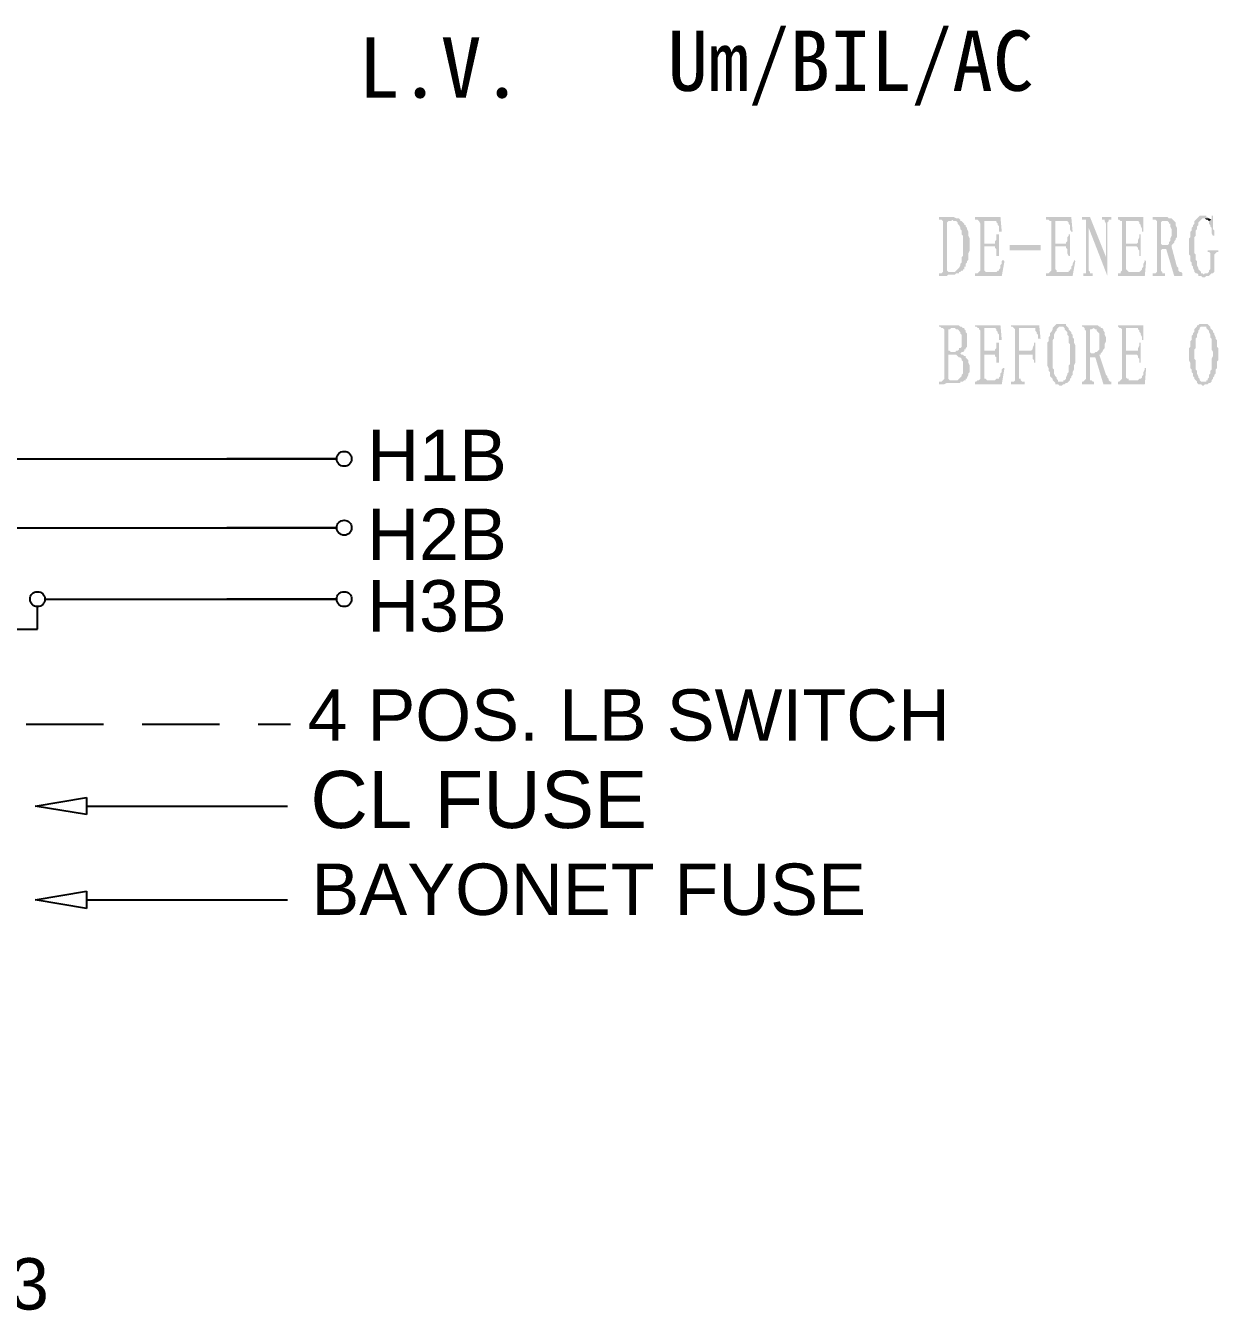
# Model space of a CAD drawing. Header units: millimetres. Extents: x 261789 to 272313, y -191856 to -185409.
# Drawn here: x 272198.8 to 272248.9, y -190990.6 to -190936.7 of the extents above; entities that cross this region are included whole.
import ezdxf
from ezdxf.enums import TextEntityAlignment as Align

# ---------------------------------------------------------------- set-up
doc = ezdxf.new("R2010")
doc.units = ezdxf.units.MM
doc.header["$LTSCALE"] = 13
doc.linetypes.add('DASHED', pattern=[0.75, 0.5, -0.25])
doc.layers.add('2', color=3, linetype='Continuous')
doc.layers.add('4虚线层', color=6, linetype='DASHED')
doc.layers.add('标注、文本', color=3, linetype='Continuous', lineweight=25)
doc.styles.add('Note Text (ANSI)', font='arial.ttf')
doc.styles.add('PDF FangSong', font='simfang.ttf')

msp = doc.modelspace()

# ---------------------------------------------------------------- hatches: boundary and pattern name
at = {"layer": '2', "linetype": 'Continuous', "transparency": 33554559}
for points in [[(272237.71, -190944.697), (272237.204, -190944.697), (272237.204, -190944.81), (272237.261, -190944.81), (272237.317, -190944.81), (272237.373, -190944.866), (272237.373, -190944.922), (272237.373, -190946.944), (272237.373, -190947), (272237.317, -190947.056), (272237.204, -190947.056), (272237.204, -190947.169), (272237.317, -190947.169), (272237.373, -190947.169), (272237.485, -190947.169), (272237.541, -190947.169), (272237.598, -190947.112), (272237.654, -190947.112), (272237.766, -190947.112), (272237.822, -190947.112), (272237.878, -190947.112), (272237.935, -190947.056), (272237.991, -190947.056), (272238.047, -190947.056), (272237.766, -190947), (272237.71, -190947), (272237.654, -190947), (272237.598, -190947), (272237.541, -190946.944), (272237.541, -190944.922), (272237.598, -190944.866), (272237.654, -190944.866), (272237.71, -190944.866), (272237.766, -190944.81), (272238.103, -190944.81), (272238.047, -190944.753), (272237.991, -190944.753), (272237.935, -190944.753), (272237.822, -190944.697), (272237.766, -190944.697)], [(272239.788, -190944.697), (272238.721, -190944.697), (272238.721, -190944.81), (272238.777, -190944.81), (272238.833, -190944.81), (272238.889, -190944.866), (272239.563, -190944.866), (272239.62, -190944.866), (272239.62, -190944.922), (272239.676, -190944.978), (272239.676, -190945.034), (272239.732, -190945.09), (272239.732, -190945.203), (272239.732, -190945.315), (272239.844, -190945.315)], [(272242.765, -190944.697), (272241.698, -190944.697), (272241.698, -190944.81), (272241.754, -190944.81), (272241.81, -190944.81), (272241.866, -190944.866), (272242.596, -190944.866), (272242.653, -190944.922), (272242.653, -190944.978), (272242.709, -190945.034), (272242.709, -190945.09), (272242.709, -190945.203), (272242.765, -190945.315), (272242.821, -190945.315)], [(272243.551, -190944.697), (272243.214, -190944.697), (272243.214, -190944.81), (272243.27, -190944.81), (272243.327, -190944.81), (272243.383, -190944.81), (272243.383, -190944.978), (272243.495, -190945.147), (272244.281, -190947.169), (272244.225, -190946.382)], [(272244.45, -190944.697), (272244.057, -190944.697), (272244.057, -190944.81), (272244.113, -190944.81), (272244.169, -190944.81), (272244.169, -190944.866), (272244.225, -190944.978), (272244.225, -190946.382), (272244.281, -190947.169), (272244.281, -190944.922), (272244.338, -190944.866), (272244.338, -190944.81), (272244.394, -190944.81), (272244.45, -190944.81)], [(272245.798, -190944.697), (272244.731, -190944.697), (272244.731, -190944.81), (272244.787, -190944.81), (272244.843, -190944.866), (272245.573, -190944.866), (272245.629, -190944.922), (272245.629, -190944.978), (272245.686, -190945.034), (272245.686, -190945.09), (272245.742, -190945.203), (272245.742, -190945.315), (272245.798, -190945.315)], [(272246.753, -190944.697), (272246.191, -190944.697), (272246.191, -190944.81), (272246.247, -190944.81), (272246.303, -190944.81), (272246.36, -190944.866), (272246.36, -190944.922), (272246.36, -190946.944), (272246.36, -190947), (272246.303, -190947.056), (272246.191, -190947.056), (272246.191, -190947.169), (272246.697, -190947.169), (272246.697, -190947.056), (272246.64, -190947.056), (272246.584, -190947.056), (272246.584, -190947), (272246.528, -190946.944), (272246.528, -190946.101), (272246.584, -190946.045), (272246.64, -190946.045), (272246.697, -190946.045), (272246.753, -190946.045), (272246.977, -190945.933), (272246.697, -190945.877), (272246.64, -190945.877), (272246.584, -190945.877), (272246.528, -190945.821), (272246.528, -190944.922), (272246.584, -190944.866), (272246.64, -190944.866), (272246.697, -190944.866), (272247.09, -190944.866), (272247.034, -190944.81), (272246.977, -190944.753), (272246.921, -190944.753), (272246.865, -190944.753), (272246.809, -190944.697)], [(272248.325, -190944.641), (272248.269, -190944.641), (272248.157, -190944.641), (272248.101, -190944.697), (272248.045, -190944.753), (272247.988, -190944.81), (272247.932, -190944.866), (272247.932, -190944.978), (272247.876, -190945.034), (272247.876, -190945.09), (272247.82, -190945.147), (272247.82, -190945.203), (272247.82, -190945.259), (272247.764, -190945.315), (272247.764, -190945.371), (272247.764, -190945.427), (272247.764, -190945.54), (272247.708, -190945.596), (272247.708, -190945.652), (272247.708, -190945.764), (272247.708, -190945.821), (272247.708, -190945.933), (272247.708, -190945.989), (272247.708, -190946.101), (272247.708, -190946.158), (272247.708, -190946.27), (272247.764, -190946.326), (272247.764, -190946.382), (272247.764, -190946.495), (272247.764, -190946.551), (272247.82, -190946.607), (272247.82, -190946.663), (272247.82, -190946.719), (272247.876, -190946.775), (272247.876, -190946.832), (272247.932, -190946.944), (272247.932, -190947), (272247.988, -190947.056), (272248.045, -190947.056), (272248.101, -190947.112), (272248.101, -190947.169), (272248.157, -190947.169), (272248.213, -190947.169), (272248.269, -190947.225), (272248.325, -190947.225), (272248.382, -190947.225), (272248.438, -190947.169), (272248.494, -190947.169), (272248.55, -190947.169), (272248.606, -190947.112), (272248.325, -190947.112), (272248.269, -190947.056), (272248.213, -190947.056), (272248.213, -190947), (272248.157, -190946.944), (272248.101, -190946.888), (272248.101, -190946.832), (272248.045, -190946.719), (272248.045, -190946.607), (272248.045, -190946.551), (272247.988, -190946.495), (272247.988, -190946.438), (272247.988, -190946.382), (272247.988, -190946.27), (272247.932, -190946.214), (272247.932, -190946.158), (272247.932, -190946.045), (272247.932, -190945.989), (272247.932, -190945.877), (272247.932, -190945.821), (272247.932, -190945.708), (272247.932, -190945.652), (272247.932, -190945.54), (272247.988, -190945.484), (272247.988, -190945.427), (272247.988, -190945.315), (272247.988, -190945.259), (272248.045, -190945.203), (272248.045, -190945.147), (272248.045, -190945.09), (272248.101, -190945.034), (272248.101, -190944.922), (272248.157, -190944.866), (272248.213, -190944.81), (272248.269, -190944.753), (272248.325, -190944.753), (272248.55, -190944.753), (272248.494, -190944.697), (272248.438, -190944.697), (272248.438, -190944.641), (272248.382, -190944.641)], [(272248.719, -190944.641), (272248.662, -190944.641), (272248.662, -190944.697), (272248.662, -190944.81), (272248.55, -190944.866), (272248.55, -190944.922), (272248.55, -190944.978), (272248.606, -190945.034), (272248.606, -190945.09), (272248.662, -190945.147), (272248.662, -190945.259), (272248.662, -190945.371), (272248.719, -190945.484), (272248.775, -190945.484), (272248.775, -190945.427), (272248.775, -190945.315), (272248.775, -190945.259), (272248.719, -190945.203), (272248.719, -190945.09), (272248.719, -190945.034), (272248.719, -190944.978), (272248.719, -190944.922), (272248.719, -190944.866), (272248.719, -190944.81), (272248.719, -190944.697)], [(272238.103, -190944.81), (272237.766, -190944.81), (272237.822, -190944.866), (272237.878, -190944.866), (272237.935, -190944.866), (272237.991, -190944.922), (272237.991, -190944.978), (272238.047, -190945.034), (272238.103, -190945.147), (272238.103, -190945.203), (272238.159, -190945.259), (272238.159, -190945.315), (272238.159, -190945.371), (272238.159, -190945.427), (272238.215, -190945.484), (272238.215, -190945.596), (272238.215, -190945.652), (272238.215, -190945.764), (272238.215, -190945.821), (272238.215, -190945.933), (272238.215, -190945.989), (272238.215, -190946.101), (272238.215, -190946.158), (272238.215, -190946.27), (272238.215, -190946.326), (272238.159, -190946.382), (272238.159, -190946.495), (272238.159, -190946.551), (272238.159, -190946.607), (272238.103, -190946.663), (272238.103, -190946.719), (272238.047, -190946.832), (272237.991, -190946.888), (272237.935, -190946.944), (272237.878, -190947), (272237.822, -190947), (272237.766, -190947), (272238.047, -190947.056), (272238.047, -190947), (272238.103, -190947), (272238.159, -190946.944), (272238.215, -190946.944), (272238.215, -190946.888), (272238.272, -190946.888), (272238.272, -190946.832), (272238.272, -190946.775), (272238.328, -190946.775), (272238.328, -190946.719), (272238.328, -190946.663), (272238.384, -190946.607), (272238.384, -190946.551), (272238.44, -190946.495), (272238.44, -190946.438), (272238.44, -190946.326), (272238.44, -190946.27), (272238.44, -190946.214), (272238.496, -190946.101), (272238.496, -190946.045), (272238.496, -190945.933), (272238.496, -190945.877), (272238.496, -190945.821), (272238.496, -190945.764), (272238.496, -190945.652), (272238.496, -190945.596), (272238.44, -190945.484), (272238.44, -190945.427), (272238.44, -190945.371), (272238.44, -190945.315), (272238.384, -190945.203), (272238.384, -190945.147), (272238.328, -190945.09), (272238.328, -190945.034), (272238.272, -190945.034), (272238.272, -190944.978), (272238.215, -190944.922), (272238.159, -190944.866), (272238.103, -190944.866)], [(272238.889, -190944.866), (272238.946, -190944.978), (272238.946, -190946.944), (272238.889, -190947), (272238.833, -190947.056), (272239.283, -190947), (272239.226, -190947), (272239.17, -190947), (272239.114, -190946.944), (272239.114, -190946.888), (272239.114, -190945.933), (272239.507, -190945.933), (272239.114, -190945.821), (272239.114, -190944.866), (272239.563, -190944.866)], [(272241.866, -190944.866), (272241.922, -190944.866), (272241.922, -190944.978), (272241.922, -190946.944), (272241.866, -190947), (272241.81, -190947.056), (272242.259, -190947), (272242.203, -190947), (272242.147, -190947), (272242.147, -190946.944), (272242.091, -190946.888), (272242.091, -190945.933), (272242.54, -190945.933), (272242.091, -190945.821), (272242.091, -190944.866), (272242.596, -190944.866)], [(272243.383, -190944.978), (272243.383, -190946.944), (272243.383, -190947), (272243.383, -190947.056), (272243.327, -190947.056), (272243.27, -190947.056), (272243.27, -190947.169), (272243.664, -190947.169), (272243.664, -190947.056), (272243.607, -190947.056), (272243.551, -190947.056), (272243.551, -190947), (272243.495, -190946.944), (272243.495, -190945.147)], [(272244.843, -190944.866), (272244.899, -190944.866), (272244.899, -190944.978), (272244.899, -190946.944), (272244.843, -190947), (272244.843, -190947.056), (272245.292, -190947), (272245.18, -190947), (272245.124, -190946.944), (272245.068, -190946.888), (272245.068, -190945.933), (272245.517, -190945.933), (272245.068, -190945.821), (272245.068, -190944.866), (272245.573, -190944.866)], [(272247.09, -190944.866), (272246.697, -190944.866), (272246.753, -190944.866), (272246.809, -190944.866), (272246.865, -190944.922), (272246.865, -190944.978), (272246.921, -190944.978), (272246.921, -190945.034), (272246.921, -190945.09), (272246.977, -190945.203), (272246.977, -190945.259), (272246.977, -190945.371), (272246.977, -190945.427), (272246.977, -190945.484), (272246.921, -190945.596), (272246.921, -190945.652), (272246.921, -190945.708), (272246.865, -190945.764), (272246.865, -190945.821), (272246.809, -190945.877), (272246.753, -190945.877), (272246.697, -190945.877), (272246.977, -190945.933), (272246.977, -190945.877), (272247.034, -190945.821), (272247.09, -190945.764), (272247.09, -190945.708), (272247.146, -190945.652), (272247.146, -190945.596), (272247.202, -190945.54), (272247.202, -190945.484), (272247.202, -190945.371), (272247.202, -190945.315), (272247.202, -190945.203), (272247.202, -190945.147), (272247.146, -190945.034), (272247.146, -190944.978), (272247.146, -190944.922)], [(272248.55, -190944.753), (272248.325, -190944.753), (272248.382, -190944.753), (272248.438, -190944.81), (272248.494, -190944.81), (272248.55, -190944.866), (272248.662, -190944.81)], [(272239.732, -190945.427), (272239.62, -190945.427), (272239.62, -190945.484), (272239.62, -190945.54), (272239.62, -190945.652), (272239.563, -190945.708), (272239.563, -190945.764), (272239.563, -190945.821), (272239.114, -190945.821), (272239.507, -190945.933), (272239.563, -190945.933), (272239.563, -190945.989), (272239.62, -190946.045), (272239.62, -190946.101), (272239.62, -190946.214), (272239.62, -190946.326), (272239.732, -190946.326)], [(272242.709, -190945.427), (272242.653, -190945.427), (272242.653, -190945.484), (272242.596, -190945.54), (272242.596, -190945.652), (272242.596, -190945.708), (272242.54, -190945.764), (272242.54, -190945.821), (272242.091, -190945.821), (272242.54, -190945.933), (272242.54, -190945.989), (272242.596, -190946.045), (272242.596, -190946.101), (272242.596, -190946.214), (272242.653, -190946.326), (272242.709, -190946.326)], [(272245.686, -190945.427), (272245.629, -190945.427), (272245.629, -190945.484), (272245.629, -190945.54), (272245.573, -190945.652), (272245.573, -190945.708), (272245.573, -190945.764), (272245.517, -190945.821), (272245.068, -190945.821), (272245.517, -190945.933), (272245.573, -190945.989), (272245.573, -190946.045), (272245.629, -190946.101), (272245.629, -190946.214), (272245.629, -190946.326), (272245.686, -190946.326)], [(272240.181, -190945.877), (272241.473, -190945.877), (272241.473, -190946.101), (272240.181, -190946.101)], [(272246.977, -190945.933), (272246.753, -190946.045), (272247.09, -190947.169), (272247.427, -190947.169), (272247.427, -190947.056), (272247.371, -190947), (272247.314, -190947), (272247.258, -190946.944), (272247.258, -190946.832), (272247.202, -190946.775)], [(272248.943, -190946.101), (272248.494, -190946.101), (272248.494, -190946.158), (272248.55, -190946.158), (272248.606, -190946.214), (272248.606, -190946.27), (272248.606, -190946.382), (272248.606, -190946.495), (272248.606, -190946.607), (272248.606, -190946.663), (272248.606, -190946.775), (272248.606, -190946.832), (272248.606, -190946.888), (272248.55, -190946.944), (272248.55, -190947), (272248.494, -190947.056), (272248.438, -190947.056), (272248.382, -190947.056), (272248.325, -190947.112), (272248.606, -190947.112), (272248.662, -190947.056), (272248.719, -190947.056), (272248.775, -190947), (272248.775, -190946.944), (272248.775, -190946.326), (272248.775, -190946.27), (272248.831, -190946.214), (272248.887, -190946.158), (272248.943, -190946.158)], [(272239.9, -190946.495), (272239.844, -190946.551), (272239.844, -190946.663), (272239.788, -190946.719), (272239.788, -190946.775), (272239.788, -190946.832), (272239.732, -190946.888), (272239.732, -190946.944), (272239.676, -190946.944), (272239.62, -190947), (272239.563, -190947), (272239.507, -190947), (272239.451, -190947), (272239.395, -190947), (272239.283, -190947), (272238.833, -190947.056), (272238.777, -190947.056), (272238.721, -190947.056), (272238.721, -190947.169), (272239.844, -190947.169), (272239.957, -190946.551)], [(272242.877, -190946.495), (272242.877, -190946.551), (272242.821, -190946.663), (272242.821, -190946.719), (272242.765, -190946.775), (272242.765, -190946.832), (272242.765, -190946.888), (272242.709, -190946.888), (272242.709, -190946.944), (272242.653, -190946.944), (272242.653, -190947), (272242.596, -190947), (272242.54, -190947), (272242.428, -190947), (272242.372, -190947), (272242.259, -190947), (272241.81, -190947.056), (272241.754, -190947.056), (272241.698, -190947.056), (272241.698, -190947.169), (272242.821, -190947.169), (272242.933, -190946.551)], [(272245.854, -190946.495), (272245.854, -190946.551), (272245.798, -190946.663), (272245.798, -190946.719), (272245.798, -190946.775), (272245.742, -190946.832), (272245.742, -190946.888), (272245.686, -190946.944), (272245.629, -190947), (272245.573, -190947), (272245.517, -190947), (272245.461, -190947), (272245.349, -190947), (272245.292, -190947), (272244.843, -190947.056), (272244.787, -190947.056), (272244.731, -190947.056), (272244.731, -190947.169), (272245.854, -190947.169), (272245.91, -190946.551)], [(272237.766, -190949.247), (272237.204, -190949.247), (272237.204, -190949.303), (272237.261, -190949.303), (272237.317, -190949.359), (272237.373, -190949.359), (272237.429, -190949.415), (272237.429, -190951.493), (272237.373, -190951.55), (272237.71, -190951.55), (272237.654, -190951.55), (272237.598, -190951.493), (272237.598, -190950.482), (272237.654, -190950.482), (272237.71, -190950.482), (272237.822, -190950.482), (272238.159, -190950.482), (272238.103, -190950.426), (272238.047, -190950.426), (272238.103, -190950.426), (272238.159, -190950.37), (272237.766, -190950.37), (272237.71, -190950.37), (272237.654, -190950.314), (272237.598, -190950.314), (272237.598, -190949.415), (272237.654, -190949.415), (272237.71, -190949.359), (272237.766, -190949.359), (272237.822, -190949.359), (272238.215, -190949.359), (272238.159, -190949.303), (272238.103, -190949.303), (272238.047, -190949.247), (272237.991, -190949.247), (272237.935, -190949.247), (272237.878, -190949.247)], [(272238.215, -190949.359), (272237.822, -190949.359), (272237.878, -190949.359), (272237.935, -190949.415), (272237.991, -190949.415), (272238.047, -190949.471), (272238.103, -190949.528), (272238.103, -190949.584), (272238.159, -190949.64), (272238.159, -190949.696), (272238.159, -190949.752), (272238.159, -190949.865), (272238.159, -190949.977), (272238.159, -190950.033), (272238.159, -190950.145), (272238.103, -190950.202), (272238.047, -190950.202), (272238.047, -190950.258), (272237.991, -190950.314), (272237.935, -190950.314), (272237.878, -190950.37), (272237.822, -190950.37), (272237.766, -190950.37), (272238.159, -190950.37), (272238.215, -190950.37), (272238.272, -190950.314), (272238.272, -190950.258), (272238.328, -190950.258), (272238.328, -190950.202), (272238.384, -190950.145), (272238.384, -190950.089), (272238.384, -190950.033), (272238.384, -190949.921), (272238.384, -190949.865), (272238.384, -190949.752), (272238.384, -190949.696), (272238.384, -190949.584), (272238.328, -190949.528), (272238.328, -190949.471), (272238.272, -190949.415), (272238.272, -190949.359)], [(272239.788, -190949.247), (272238.721, -190949.247), (272238.721, -190949.303), (272238.777, -190949.303), (272238.833, -190949.359), (272238.889, -190949.359), (272239.563, -190949.359), (272239.62, -190949.415), (272239.62, -190949.471), (272239.676, -190949.528), (272239.676, -190949.584), (272239.732, -190949.64), (272239.732, -190949.752), (272239.732, -190949.865), (272239.844, -190949.865)], [(272238.889, -190949.359), (272238.889, -190949.415), (272238.946, -190949.471), (272238.946, -190951.437), (272238.946, -190951.493), (272238.889, -190951.55), (272238.833, -190951.55), (272239.283, -190951.55), (272239.226, -190951.55), (272239.17, -190951.493), (272239.114, -190951.493), (272239.114, -190951.437), (272239.114, -190950.482), (272239.507, -190950.482), (272239.114, -190950.314), (272239.114, -190949.359), (272239.563, -190949.359)], [(272241.417, -190949.247), (272240.237, -190949.247), (272240.237, -190949.303), (272240.294, -190949.303), (272240.35, -190949.359), (272241.248, -190949.359), (272241.248, -190949.415), (272241.248, -190949.471), (272241.305, -190949.528), (272241.305, -190949.584), (272241.361, -190949.64), (272241.361, -190949.752), (272241.361, -190949.808), (272241.473, -190949.808)], [(272240.35, -190949.359), (272240.406, -190949.415), (272240.406, -190949.528), (272240.406, -190951.55), (272240.35, -190951.606), (272240.294, -190951.606), (272240.237, -190951.606), (272240.237, -190951.718), (272240.799, -190951.718), (272240.799, -190951.606), (272240.687, -190951.606), (272240.631, -190951.55), (272240.631, -190951.493), (272240.574, -190951.493), (272240.574, -190950.482), (272241.08, -190950.482), (272240.574, -190950.314), (272240.574, -190949.359), (272241.248, -190949.359)], [(272242.372, -190949.191), (272242.316, -190949.191), (272242.259, -190949.191), (272242.203, -190949.191), (272242.147, -190949.191), (272242.091, -190949.247), (272242.035, -190949.303), (272241.979, -190949.359), (272241.979, -190949.415), (272241.922, -190949.528), (272241.866, -190949.584), (272241.866, -190949.64), (272241.866, -190949.696), (272241.81, -190949.752), (272241.81, -190949.865), (272241.81, -190949.921), (272241.754, -190949.977), (272241.754, -190950.033), (272241.754, -190950.145), (272241.754, -190950.202), (272241.754, -190950.314), (272241.754, -190950.37), (272241.754, -190950.426), (272241.754, -190950.482), (272241.754, -190950.595), (272241.754, -190950.651), (272241.754, -190950.707), (272241.754, -190950.819), (272241.754, -190950.876), (272241.754, -190950.932), (272241.81, -190951.044), (272241.81, -190951.1), (272241.81, -190951.156), (272241.866, -190951.213), (272241.866, -190951.269), (272241.866, -190951.381), (272241.922, -190951.437), (272241.979, -190951.493), (272241.979, -190951.55), (272242.035, -190951.606), (272242.372, -190951.606), (272242.316, -190951.606), (272242.259, -190951.606), (272242.203, -190951.606), (272242.203, -190951.55), (272242.147, -190951.493), (272242.147, -190951.437), (272242.091, -190951.381), (272242.035, -190951.269), (272242.035, -190951.213), (272242.035, -190951.156), (272242.035, -190951.1), (272241.979, -190951.044), (272241.979, -190950.932), (272241.979, -190950.876), (272241.979, -190950.819), (272241.979, -190950.707), (272241.979, -190950.651), (272241.979, -190950.539), (272241.979, -190950.426), (272241.979, -190950.314), (272241.979, -190950.258), (272241.979, -190950.202), (272241.979, -190950.089), (272241.979, -190950.033), (272241.979, -190949.921), (272241.979, -190949.865), (272242.035, -190949.808), (272242.035, -190949.752), (272242.035, -190949.696), (272242.035, -190949.64), (272242.091, -190949.528), (272242.147, -190949.471), (272242.147, -190949.415), (272242.203, -190949.359), (272242.259, -190949.303), (272242.316, -190949.303), (272242.596, -190949.303), (272242.54, -190949.247), (272242.54, -190949.191), (272242.484, -190949.191), (272242.428, -190949.191)], [(272242.596, -190949.303), (272242.315, -190949.303), (272242.372, -190949.303), (272242.428, -190949.303), (272242.484, -190949.359), (272242.484, -190949.415), (272242.54, -190949.471), (272242.596, -190949.528), (272242.596, -190949.64), (272242.652, -190949.696), (272242.652, -190949.752), (272242.652, -190949.808), (272242.652, -190949.921), (272242.652, -190949.977), (272242.709, -190950.033), (272242.709, -190950.145), (272242.709, -190950.202), (272242.709, -190950.258), (272242.709, -190950.37), (272242.709, -190950.426), (272242.709, -190950.539), (272242.709, -190950.651), (272242.709, -190950.707), (272242.709, -190950.819), (272242.709, -190950.876), (272242.652, -190950.932), (272242.652, -190950.988), (272242.652, -190951.1), (272242.652, -190951.156), (272242.652, -190951.213), (272242.596, -190951.269), (272242.596, -190951.325), (272242.54, -190951.437), (272242.54, -190951.493), (272242.484, -190951.55), (272242.428, -190951.55), (272242.428, -190951.606), (272242.372, -190951.606), (272242.035, -190951.606), (272242.091, -190951.662), (272242.091, -190951.718), (272242.147, -190951.718), (272242.203, -190951.718), (272242.259, -190951.774), (272242.315, -190951.774), (272242.372, -190951.774), (272242.428, -190951.718), (272242.484, -190951.718), (272242.54, -190951.662), (272242.596, -190951.662), (272242.652, -190951.606), (272242.709, -190951.55), (272242.709, -190951.493), (272242.765, -190951.437), (272242.765, -190951.381), (272242.821, -190951.325), (272242.821, -190951.269), (272242.821, -190951.213), (272242.877, -190951.1), (272242.877, -190951.044), (272242.877, -190950.988), (272242.877, -190950.932), (272242.933, -190950.819), (272242.933, -190950.763), (272242.933, -190950.707), (272242.933, -190950.595), (272242.933, -190950.539), (272242.933, -190950.426), (272242.933, -190950.37), (272242.933, -190950.314), (272242.933, -190950.202), (272242.933, -190950.145), (272242.933, -190950.089), (272242.877, -190949.977), (272242.877, -190949.921), (272242.877, -190949.865), (272242.877, -190949.808), (272242.821, -190949.752), (272242.821, -190949.64), (272242.765, -190949.584), (272242.765, -190949.528), (272242.709, -190949.471), (272242.652, -190949.415), (272242.652, -190949.359)], [(272243.72, -190949.247), (272243.214, -190949.247), (272243.214, -190949.303), (272243.27, -190949.303), (272243.327, -190949.359), (272243.327, -190949.415), (272243.383, -190949.471), (272243.383, -190951.493), (272243.327, -190951.55), (272243.27, -190951.606), (272243.214, -190951.606), (272243.214, -190951.718), (272243.72, -190951.718), (272243.72, -190951.606), (272243.664, -190951.606), (272243.607, -190951.55), (272243.551, -190951.55), (272243.551, -190951.437), (272243.551, -190950.651), (272243.551, -190950.595), (272243.607, -190950.595), (272243.664, -190950.595), (272243.776, -190950.595), (272243.944, -190950.482), (272244.001, -190950.482), (272243.664, -190950.426), (272243.607, -190950.426), (272243.551, -190950.37), (272243.551, -190950.314), (272243.551, -190949.471), (272243.551, -190949.415), (272243.607, -190949.415), (272243.72, -190949.359), (272244.057, -190949.359), (272244.001, -190949.359), (272244.001, -190949.303), (272243.944, -190949.303), (272243.888, -190949.247), (272243.776, -190949.247)], [(272244.057, -190949.359), (272243.72, -190949.359), (272243.776, -190949.415), (272243.832, -190949.415), (272243.832, -190949.471), (272243.888, -190949.528), (272243.944, -190949.584), (272243.944, -190949.64), (272243.944, -190949.696), (272243.944, -190949.808), (272243.944, -190949.921), (272243.944, -190949.977), (272243.944, -190950.033), (272243.944, -190950.145), (272243.944, -190950.202), (272243.944, -190950.258), (272243.888, -190950.314), (272243.832, -190950.37), (272243.776, -190950.37), (272243.72, -190950.426), (272243.664, -190950.426), (272244.001, -190950.482), (272244.001, -190950.426), (272244.057, -190950.37), (272244.113, -190950.258), (272244.169, -190950.202), (272244.169, -190950.145), (272244.169, -190950.089), (272244.169, -190950.033), (272244.225, -190949.921), (272244.225, -190949.865), (272244.225, -190949.808), (272244.225, -190949.752), (272244.169, -190949.64), (272244.169, -190949.584), (272244.169, -190949.528), (272244.113, -190949.471), (272244.113, -190949.415)], [(272245.798, -190949.247), (272244.731, -190949.247), (272244.731, -190949.303), (272244.787, -190949.359), (272244.843, -190949.359), (272245.573, -190949.359), (272245.573, -190949.415), (272245.629, -190949.471), (272245.629, -190949.528), (272245.686, -190949.584), (272245.686, -190949.64), (272245.742, -190949.752), (272245.742, -190949.865), (272245.798, -190949.865)], [(272244.843, -190949.359), (272244.899, -190949.415), (272244.899, -190949.471), (272244.899, -190951.437), (272244.899, -190951.493), (272244.843, -190951.55), (272245.292, -190951.55), (272245.18, -190951.55), (272245.18, -190951.493), (272245.124, -190951.493), (272245.068, -190951.437), (272245.068, -190950.482), (272245.517, -190950.482), (272245.068, -190950.314), (272245.068, -190949.359), (272245.573, -190949.359)], [(272248.325, -190949.191), (272248.269, -190949.191), (272248.213, -190949.191), (272248.157, -190949.191), (272248.101, -190949.247), (272248.045, -190949.247), (272248.045, -190949.303), (272247.988, -190949.359), (272247.932, -190949.415), (272247.932, -190949.528), (272247.876, -190949.584), (272247.876, -190949.64), (272247.82, -190949.696), (272247.82, -190949.752), (272247.82, -190949.865), (272247.764, -190949.921), (272247.764, -190949.977), (272247.764, -190950.033), (272247.764, -190950.145), (272247.708, -190950.202), (272247.708, -190950.314), (272247.708, -190950.37), (272247.708, -190950.426), (272247.708, -190950.482), (272247.708, -190950.595), (272247.708, -190950.651), (272247.708, -190950.707), (272247.764, -190950.819), (272247.764, -190950.876), (272247.764, -190950.932), (272247.764, -190951.044), (272247.82, -190951.1), (272247.82, -190951.156), (272247.82, -190951.213), (272247.876, -190951.269), (272247.876, -190951.381), (272247.932, -190951.437), (272247.932, -190951.493), (272247.988, -190951.55), (272248.045, -190951.606), (272248.325, -190951.606), (272248.269, -190951.606), (272248.213, -190951.606), (272248.157, -190951.55), (272248.157, -190951.493), (272248.101, -190951.437), (272248.101, -190951.381), (272248.045, -190951.269), (272248.045, -190951.213), (272248.045, -190951.156), (272247.988, -190951.1), (272247.988, -190951.044), (272247.988, -190950.932), (272247.988, -190950.876), (272247.988, -190950.819), (272247.988, -190950.707), (272247.932, -190950.651), (272247.932, -190950.539), (272247.932, -190950.426), (272247.932, -190950.314), (272247.932, -190950.258), (272247.988, -190950.202), (272247.988, -190950.089), (272247.988, -190950.033), (272247.988, -190949.921), (272247.988, -190949.865), (272247.988, -190949.808), (272248.045, -190949.752), (272248.045, -190949.696), (272248.045, -190949.64), (272248.101, -190949.528), (272248.101, -190949.471), (272248.157, -190949.415), (272248.157, -190949.359), (272248.213, -190949.303), (272248.269, -190949.303), (272248.325, -190949.303), (272248.606, -190949.303), (272248.55, -190949.247), (272248.494, -190949.191), (272248.438, -190949.191), (272248.382, -190949.191)], [(272248.606, -190949.303), (272248.325, -190949.303), (272248.382, -190949.303), (272248.438, -190949.303), (272248.438, -190949.359), (272248.494, -190949.415), (272248.55, -190949.471), (272248.55, -190949.528), (272248.606, -190949.64), (272248.606, -190949.696), (272248.606, -190949.752), (272248.662, -190949.808), (272248.662, -190949.921), (272248.662, -190949.977), (272248.662, -190950.033), (272248.662, -190950.145), (272248.662, -190950.202), (272248.662, -190950.258), (272248.719, -190950.37), (272248.719, -190950.426), (272248.719, -190950.539), (272248.662, -190950.651), (272248.662, -190950.707), (272248.662, -190950.819), (272248.662, -190950.876), (272248.662, -190950.932), (272248.662, -190950.988), (272248.662, -190951.1), (272248.606, -190951.156), (272248.606, -190951.213), (272248.606, -190951.269), (272248.55, -190951.325), (272248.55, -190951.437), (272248.494, -190951.493), (272248.494, -190951.55), (272248.438, -190951.55), (272248.438, -190951.606), (272248.382, -190951.606), (272248.325, -190951.606), (272248.045, -190951.606), (272248.045, -190951.662), (272248.101, -190951.718), (272248.157, -190951.718), (272248.213, -190951.718), (272248.269, -190951.774), (272248.325, -190951.774), (272248.382, -190951.718), (272248.438, -190951.718), (272248.494, -190951.718), (272248.55, -190951.662), (272248.606, -190951.662), (272248.662, -190951.606), (272248.662, -190951.55), (272248.719, -190951.493), (272248.719, -190951.437), (272248.775, -190951.381), (272248.775, -190951.325), (272248.831, -190951.269), (272248.831, -190951.213), (272248.831, -190951.1), (272248.887, -190951.044), (272248.887, -190950.988), (272248.887, -190950.932), (272248.887, -190950.819), (272248.887, -190950.763), (272248.943, -190950.707), (272248.943, -190950.595), (272248.943, -190950.539), (272248.943, -190950.426), (272248.943, -190950.37), (272248.943, -190950.314), (272248.943, -190950.202), (272248.887, -190950.145), (272248.887, -190950.089), (272248.887, -190949.977), (272248.887, -190949.921), (272248.887, -190949.865), (272248.831, -190949.808), (272248.831, -190949.752), (272248.775, -190949.64), (272248.775, -190949.584), (272248.719, -190949.528), (272248.719, -190949.471), (272248.662, -190949.415), (272248.606, -190949.359)], [(272239.732, -190949.977), (272239.62, -190949.977), (272239.62, -190950.089), (272239.62, -190950.202), (272239.563, -190950.258), (272239.563, -190950.314), (272239.114, -190950.314), (272239.507, -190950.482), (272239.563, -190950.482), (272239.563, -190950.539), (272239.62, -190950.595), (272239.62, -190950.651), (272239.62, -190950.763), (272239.62, -190950.819), (272239.732, -190950.819)], [(272241.248, -190949.977), (272241.192, -190949.977), (272241.192, -190950.089), (272241.136, -190950.202), (272241.136, -190950.258), (272241.08, -190950.314), (272240.574, -190950.314), (272241.08, -190950.482), (272241.136, -190950.482), (272241.136, -190950.539), (272241.136, -190950.651), (272241.192, -190950.707), (272241.192, -190950.819), (272241.248, -190950.819)], [(272245.686, -190949.977), (272245.629, -190949.977), (272245.629, -190950.089), (272245.573, -190950.202), (272245.573, -190950.258), (272245.573, -190950.314), (272245.517, -190950.314), (272245.068, -190950.314), (272245.517, -190950.482), (272245.573, -190950.539), (272245.573, -190950.595), (272245.629, -190950.651), (272245.629, -190950.763), (272245.629, -190950.819), (272245.686, -190950.819)], [(272238.159, -190950.482), (272237.822, -190950.482), (272237.878, -190950.482), (272237.935, -190950.482), (272237.991, -190950.539), (272238.047, -190950.595), (272238.103, -190950.595), (272238.159, -190950.651), (272238.159, -190950.707), (272238.215, -190950.763), (272238.215, -190950.876), (272238.215, -190950.932), (272238.215, -190950.988), (272238.215, -190951.044), (272238.215, -190951.1), (272238.215, -190951.156), (272238.215, -190951.269), (272238.159, -190951.325), (272238.159, -190951.381), (272238.103, -190951.437), (272238.047, -190951.493), (272237.991, -190951.55), (272237.935, -190951.55), (272237.878, -190951.55), (272237.71, -190951.55), (272237.373, -190951.55), (272237.317, -190951.606), (272237.204, -190951.606), (272237.204, -190951.718), (272237.261, -190951.718), (272237.373, -190951.718), (272237.429, -190951.718), (272237.541, -190951.662), (272237.598, -190951.662), (272237.71, -190951.662), (272237.766, -190951.662), (272237.822, -190951.662), (272237.878, -190951.662), (272237.991, -190951.662), (272238.047, -190951.662), (272238.103, -190951.662), (272238.103, -190951.606), (272238.159, -190951.606), (272238.215, -190951.606), (272238.272, -190951.55), (272238.328, -190951.55), (272238.328, -190951.493), (272238.384, -190951.493), (272238.384, -190951.437), (272238.44, -190951.325), (272238.44, -190951.269), (272238.496, -190951.213), (272238.496, -190951.156), (272238.496, -190951.044), (272238.496, -190950.988), (272238.496, -190950.932), (272238.44, -190950.819), (272238.44, -190950.763), (272238.44, -190950.707), (272238.384, -190950.651), (272238.328, -190950.595), (272238.328, -190950.539), (272238.272, -190950.539), (272238.215, -190950.482)], [(272243.944, -190950.482), (272243.776, -190950.595), (272244.113, -190951.718), (272244.45, -190951.718), (272244.45, -190951.606), (272244.394, -190951.606), (272244.338, -190951.55), (272244.338, -190951.493), (272244.281, -190951.437), (272244.281, -190951.381), (272244.225, -190951.325)], [(272239.9, -190951.044), (272239.844, -190951.1), (272239.844, -190951.213), (272239.788, -190951.269), (272239.788, -190951.325), (272239.788, -190951.381), (272239.732, -190951.437), (272239.732, -190951.493), (272239.676, -190951.493), (272239.62, -190951.493), (272239.563, -190951.55), (272239.507, -190951.55), (272239.451, -190951.55), (272239.395, -190951.55), (272239.283, -190951.55), (272238.833, -190951.55), (272238.777, -190951.606), (272238.721, -190951.606), (272238.721, -190951.718), (272239.844, -190951.718), (272239.957, -190951.044)], [(272245.854, -190951.044), (272245.854, -190951.1), (272245.798, -190951.213), (272245.798, -190951.269), (272245.798, -190951.325), (272245.742, -190951.381), (272245.742, -190951.437), (272245.686, -190951.493), (272245.629, -190951.493), (272245.573, -190951.55), (272245.517, -190951.55), (272245.461, -190951.55), (272245.349, -190951.55), (272245.292, -190951.55), (272244.843, -190951.55), (272244.787, -190951.606), (272244.731, -190951.606), (272244.731, -190951.718), (272245.854, -190951.718), (272245.91, -190951.044)]]:
    msp.add_hatch(color=256, dxfattribs=at).paths.add_polyline_path(points)

# ---------------------------------------------------------------- linework, layer by layer
at = {"layer": '2', "linetype": 'Continuous'}
for p, q in [((272165.807, -190954.854), (272207.279, -190954.854)), ((272207.279, -190954.854), (272211.896, -190954.854)), ((272211.896, -190954.854), (272207.279, -190954.854)), ((272182.526, -190957.75), (272207.279, -190957.75)), ((272207.279, -190957.75), (272211.896, -190957.75)), ((272211.896, -190957.75), (272207.279, -190957.75)), ((272199.633, -190960.749), (272207.279, -190960.749)), ((272207.279, -190960.749), (272211.896, -190960.749)), ((272211.896, -190960.749), (272207.279, -190960.749))]:
    msp.add_line(p, q, dxfattribs=at)
at = {"layer": '2', "color": 3}
for p, q in [((272201.381, -190969.44), (272209.821, -190969.44)), ((272201.381, -190973.382), (272209.821, -190973.382))]:
    msp.add_line(p, q, dxfattribs=at)
at = {"layer": '4虚线层', "ltscale": 0.5}
msp.add_line((272159.847, -190965.994), (272209.949, -190965.994), dxfattribs=at)
at = {"layer": '标注、文本'}
for p, q in [((272199.32, -190962.011), (272199.32, -190961.062)), ((272188.832, -190962.011), (272199.32, -190962.011)), ((272199.221, -190969.44), (272201.381, -190969.08)), ((272201.381, -190969.8), (272199.221, -190969.44)), ((272201.381, -190969.08), (272201.381, -190969.8)), ((272199.221, -190973.382), (272201.381, -190973.022)), ((272201.381, -190973.022), (272201.381, -190973.742)), ((272201.381, -190973.742), (272199.221, -190973.382))]:
    msp.add_line(p, q, dxfattribs=at)
for centre in [(272212.208, -190954.854), (272212.208, -190957.75), (272199.32, -190960.749), (272212.208, -190960.749)]:
    msp.add_circle(centre, 0.313, dxfattribs=at)

# ---------------------------------------------------------------- texts
at = {"layer": '2', "linetype": 'Continuous', "style": 'Note Text (ANSI)'}
for s, height, p in [('H1B', 2.16, (272219.045, -190955.785)), ('H2B', 2.16, (272219.045, -190959.105)), ('H3B', 2.16, (272219.045, -190962.109)), ('CL FUSE', 2.4, (272224.945, -190970.365)), ('BAYONET FUSE', 2.16, (272234.135, -190974.016))]:
    msp.add_text(s, height=height, dxfattribs=at).set_placement(p, align=Align.RIGHT)
at = {"layer": '2', "style": 'Note Text (ANSI)'}
msp.add_text('x3', height=2.16, dxfattribs=at).set_placement((272198.209, -190989.513), align=Align.MIDDLE)
at = {"layer": '2', "linetype": 'Continuous', "char_height": 2.53409, "attachment_point": 7, "style": 'PDF FangSong'}
for s, insert in [('\\W0.998704;L.V.', (272212.816, -190939.723)), ('\\W0.991650;Um/BIL/AC', (272225.791, -190940.012))]:
    msp.add_mtext(s, dxfattribs=dict(at, insert=insert))
at = {"layer": '2', "linetype": 'Continuous', "insert": (272210.67, -190964.538), "char_height": 2.16, "width": 764.64529, "attachment_point": 1, "style": 'Note Text (ANSI)'}
msp.add_mtext('4 POS. LB SWITCH', dxfattribs=at)

doc.saveas('drawing.dxf')
